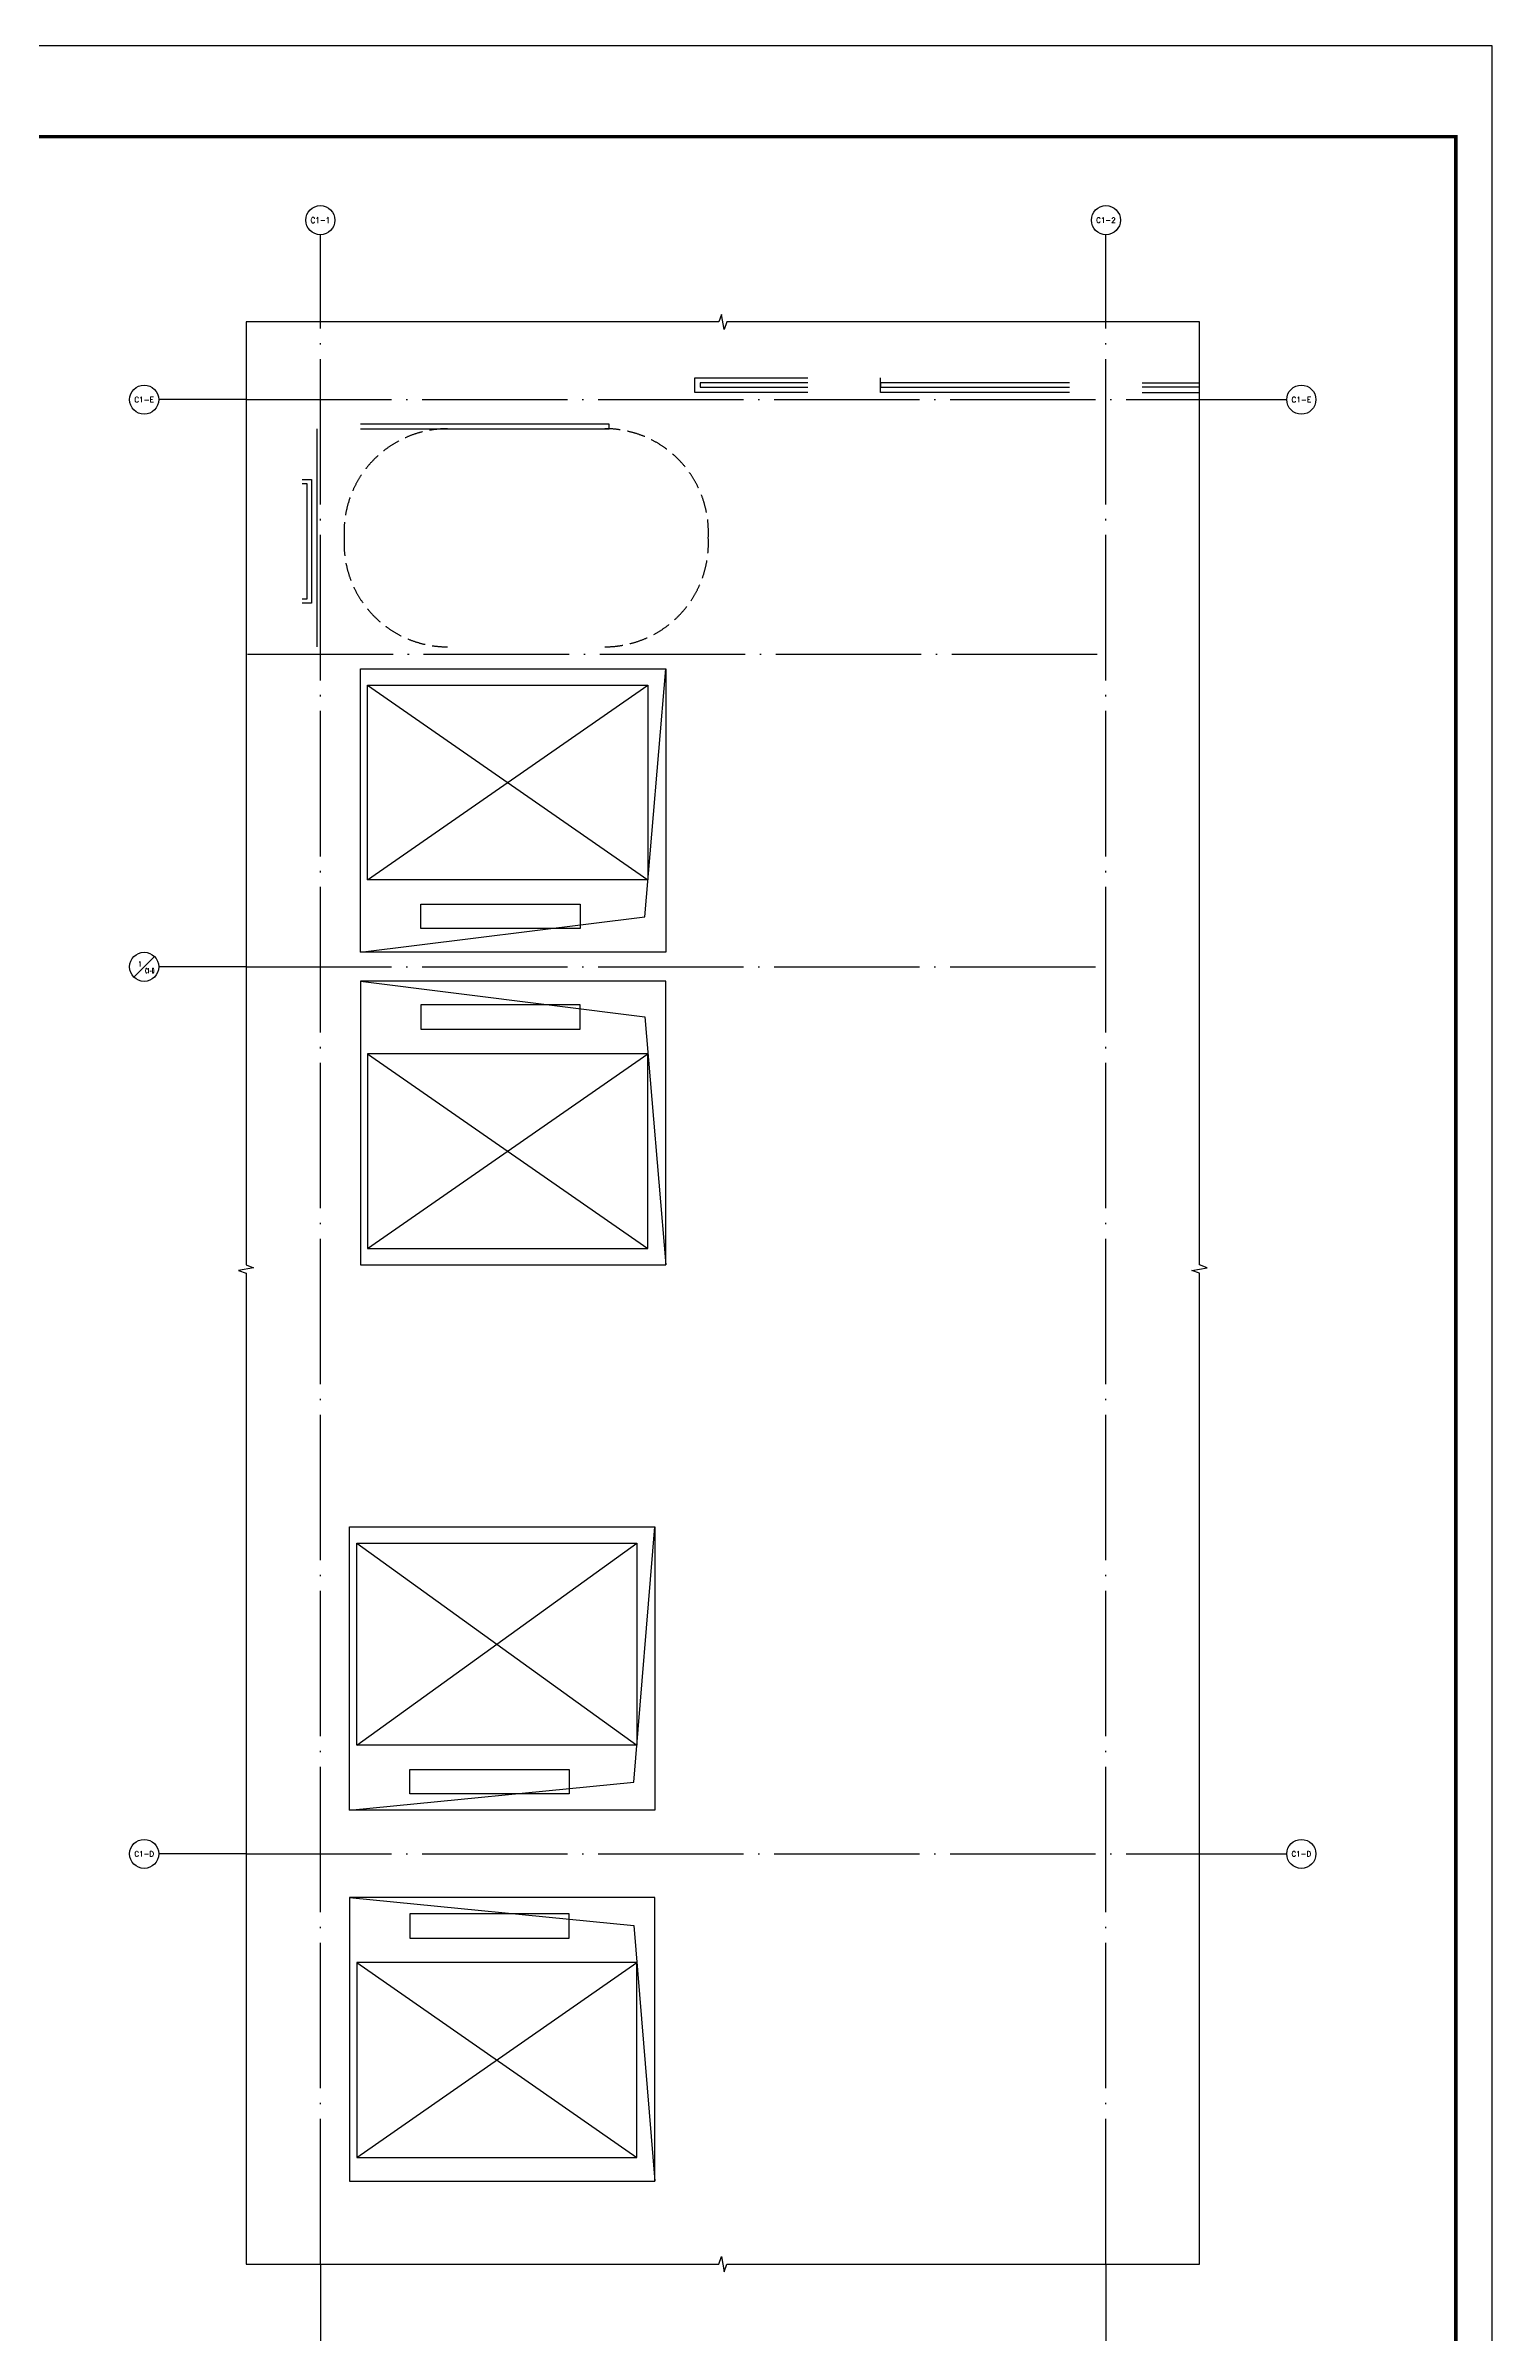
# Model space of a CAD drawing. Extents: x 6843040 to 15500510, y -6507076 to -4940511.
# Drawn here: x 7979061 to 7998946, y -6058390 to -6026918 of the extents above; entities that cross this region are included whole.
import ezdxf
from ezdxf.enums import TextEntityAlignment as Align

# ---------------------------------------------------------------- set-up
doc = ezdxf.new("R2010")
doc.units = 0
doc.header["$LTSCALE"] = 1000
doc.header["$MEASUREMENT"] = 0
doc.linetypes.add('DASH', pattern=[0.35, 0.25, -0.1])
doc.linetypes.add('DOTE', pattern=[2.42, 2, -0.2, 0.02, -0.2])
for name, color, linetype in [('AXIS', 3, 'Continuous'), ('AXIS_TEXT', 7, 'Continuous'), ('DIM_SYMB', 3, 'Continuous'), ('DOTE', 8, 'DOTE'), ('E_LINE_6', 11, 'Continuous'), ('EVTR', 2, 'Continuous'), ('FLOOR', 9, 'Continuous'), ('PUB_TITLE', 4, 'Continuous'), ('RAIL', 163, 'Continuous'), ('STAIR', 2, 'Continuous')]:
    doc.layers.add(name, color=color, linetype=linetype)
doc.styles.add('_TCH_AXIS', font='COMPLEX', dxfattribs={"bigfont": 'GBCBIG'})
doc.styles.add('COMPLEX', font='COMPLEX')

# ---------------------------------------------------------------- blocks, each defined once
blk = doc.blocks.new('_AXISO')
blk.add_circle((0, 0), 0.5)
at = {"layer": 'AXIS_TEXT', "style": 'COMPLEX', "width": 1.041667}
blk.add_attdef('A', text='', height=0.56, dxfattribs=at).set_placement((-0.25, -0.28), (0.25, -0.28), align=Align.FIT)

msp = doc.modelspace()

# ---------------------------------------------------------------- linework, layer by layer
at = {"layer": 'AXIS'}
for p, q in [((7982835.8, -6030717.1), (7982835.8, -6029517.1)), ((7993635.8, -6030717.1), (7993635.8, -6029517.1)), ((7981813.4, -6031784.9), (7980613.4, -6031784.9)), ((7994922.3, -6031784.9), (7996122.3, -6031784.9)), ((7980271.9, -6039726.1), (7980554.8, -6039443.3)), ((7981813.4, -6039584.7), (7980613.4, -6039584.7)), ((7981813.4, -6051784.9), (7980613.4, -6051784.9)), ((7994922.3, -6051784.9), (7996122.3, -6051784.9)), ((7982835.8, -6057426.3), (7982835.8, -6058626.3)), ((7993635.8, -6057426.3), (7993635.8, -6058626.3))]:
    msp.add_line(p, q, dxfattribs=at)
msp.add_circle((7980413.4, -6039584.7), 200, dxfattribs=at)
at = {"layer": 'DIM_SYMB'}
for points in [[(7994922.3, -6030717.1), (7988424.1, -6030717.1), (7988385.9, -6030822.1), (7988348.9, -6030612.1), (7988311.6, -6030717.1), (7981813.4, -6030717.1)], [(7981813.4, -6030717.1), (7981813.4, -6043685.6), (7981918.4, -6043723.9), (7981708.4, -6043760.9), (7981813.4, -6043798.1), (7981813.4, -6057426.3)], [(7994922.3, -6057426.3), (7994922.3, -6043798.1), (7994817.3, -6043759.9), (7995027.3, -6043722.9), (7994922.3, -6043685.6), (7994922.3, -6030717.1)], [(7981813.4, -6057426.3), (7988311.6, -6057426.3), (7988349.8, -6057321.3), (7988386.8, -6057531.3), (7988424.1, -6057426.3), (7994922.3, -6057426.3)]]:
    msp.add_lwpolyline(points, dxfattribs=at)
at = {"layer": 'DOTE'}
for p, q in [((7982835.8, -6057426.3), (7982835.8, -6030717.1)), ((7993635.8, -6057426.3), (7993635.8, -6030717.1)), ((7981813.4, -6031784.9), (7994922.3, -6031784.9)), ((7981835.8, -6035284.9), (7993635.8, -6035284.9)), ((7981813.4, -6039584.7), (7993628.2, -6039584.7)), ((7981813.4, -6051784.9), (7994922.3, -6051784.9))]:
    msp.add_line(p, q, dxfattribs=at)
at = {"layer": 'E_LINE_6'}
for points in [[(7983385.8, -6039384.9), (7983385.8, -6035484.9), (7987585.8, -6035484.9), (7987585.8, -6039384.9), (7983385.8, -6039384.9), (7987297.3, -6038898.7), (7987585.8, -6035484.9)], [(7983385.8, -6039784.5), (7983385.8, -6043684.5), (7987585.8, -6043684.5), (7987585.8, -6039784.5), (7983385.8, -6039784.5), (7987297.3, -6040270.8), (7987585.8, -6043684.5)], [(7983235.8, -6051184.9), (7983235.8, -6047284.9), (7987435.8, -6047284.9), (7987435.8, -6051184.9), (7983235.8, -6051184.9), (7987147.3, -6050798.7), (7987435.8, -6047284.9)], [(7983235.8, -6052384.9), (7983235.8, -6056284.9), (7987435.8, -6056284.9), (7987435.8, -6052384.9), (7983235.8, -6052384.9), (7987147.3, -6052771.2), (7987435.8, -6056284.9)]]:
    msp.add_lwpolyline(points, dxfattribs=at)
at = {"layer": 'EVTR'}
for p, q in [((7983485.8, -6038389.9), (7987335.8, -6035709.9)), ((7983485.8, -6035709.9), (7987335.8, -6038389.9)), ((7983485.8, -6040779.5), (7987335.8, -6043459.5)), ((7983485.8, -6043459.5), (7987335.8, -6040779.5)), ((7983335.8, -6050289.9), (7987185.8, -6047509.9)), ((7983335.8, -6047509.9), (7987185.8, -6050289.9)), ((7983335.8, -6053279.9), (7987185.8, -6055959.9)), ((7983335.8, -6055959.9), (7987185.8, -6053279.9))]:
    msp.add_line(p, q, dxfattribs=at)
for points in [[(7983485.8, -6035709.9), (7987335.8, -6035709.9), (7987335.8, -6038389.9), (7983485.8, -6038389.9)], [(7984215.8, -6038724.9), (7986405.8, -6038724.9), (7986405.8, -6039059.9), (7984215.8, -6039059.9)], [(7984215.8, -6040444.5), (7986405.8, -6040444.5), (7986405.8, -6040109.5), (7984215.8, -6040109.5)], [(7983485.8, -6043459.5), (7987335.8, -6043459.5), (7987335.8, -6040779.5), (7983485.8, -6040779.5)], [(7983335.8, -6047509.9), (7987185.8, -6047509.9), (7987185.8, -6050289.9), (7983335.8, -6050289.9)], [(7984065.8, -6050624.9), (7986255.8, -6050624.9), (7986255.8, -6050959.9), (7984065.8, -6050959.9)], [(7984065.8, -6052944.9), (7986255.8, -6052944.9), (7986255.8, -6052609.9), (7984065.8, -6052609.9)], [(7983335.8, -6055959.9), (7987185.8, -6055959.9), (7987185.8, -6053279.9), (7983335.8, -6053279.9)]]:
    msp.add_lwpolyline(points, close=True, dxfattribs=at)
at = {"layer": 'FLOOR'}
for points in [[(7989535.8, -6031684.9), (7987985.8, -6031684.9), (7987985.8, -6031484.9), (7989535.8, -6031484.9)], [(7993135.8, -6031684.9), (7990535.8, -6031684.9), (7990535.8, -6031484.9)], [(7994135.8, -6031684.9), (7994922.3, -6031684.9)], [(7982785.8, -6032184.9), (7982785.8, -6035184.9)]]:
    msp.add_lwpolyline(points, dxfattribs=at)
at = {"layer": 'FLOOR', "linetype": 'DASH'}
for points in [[(7984585.8, -6035184.9, -0.4297216), (7983162.7, -6033684.9, -0.4297216), (7984585.8, -6032184.9)], [(7986745.8, -6035184.1, 0.4297216), (7988168.8, -6033684.1, 0.4297216), (7986745.8, -6032184.1)]]:
    msp.add_lwpolyline(points, format="xyb", dxfattribs=at)
at = {"layer": 'PUB_TITLE'}
msp.add_lwpolyline([(7956896.4, -6026918.3), (7956896.4, -6086368.3), (7998946.4, -6086368.3), (7998946.4, -6026918.3)], close=True, dxfattribs=at)
at = {"layer": 'PUB_TITLE', "const_width": 50}
msp.add_lwpolyline([(7957396.4, -6028168.3), (7957396.4, -6085868.3), (7998446.4, -6085868.3), (7998446.4, -6028168.3)], close=True, dxfattribs=at)
at = {"layer": 'RAIL'}
for points in [[(7989535.8, -6031554.9), (7988055.8, -6031554.9), (7988055.8, -6031614.9), (7989535.8, -6031614.9)], [(7993135.8, -6031554.9), (7990535.8, -6031554.9), (7990535.8, -6031614.9), (7993135.8, -6031614.9)], [(7994135.8, -6031554.9), (7994922.3, -6031554.9)], [(7994922.3, -6031614.9), (7994135.8, -6031614.9)], [(7982585.8, -6032884.9), (7982715.8, -6032884.9), (7982715.8, -6034584.9), (7982585.8, -6034584.9)], [(7982585.8, -6034524.9), (7982655.8, -6034524.9), (7982655.8, -6032944.9), (7982585.8, -6032944.9)]]:
    msp.add_lwpolyline(points, dxfattribs=at)
at = {"layer": 'STAIR'}
msp.add_lwpolyline([(7983385.8, -6032184.1), (7986805.8, -6032184.1), (7986805.8, -6032124.1), (7983385.8, -6032124.1)], dxfattribs=at)

# ---------------------------------------------------------------- block references
at = {"layer": 'AXIS'}
ref = msp.add_blockref('_AXISO', (7982835.8, -6029317.1), dxfattribs=dict(at, xscale=400, yscale=400, zscale=400))
ref.add_attrib('A', 'C1-1', dxfattribs={"layer": 'AXIS_TEXT', "height": 79.42, "style": '_TCH_AXIS'}).set_placement((7982701.5, -6029356.8), (7982970, -6029356.8), align=Align.FIT)
ref = msp.add_blockref('_AXISO', (7993635.8, -6029317.1), dxfattribs=dict(at, xscale=400, yscale=400, zscale=400))
ref.add_attrib('A', 'C1-2', dxfattribs={"layer": 'AXIS_TEXT', "height": 74.57, "style": '_TCH_AXIS'}).set_placement((7993500.8, -6029354.4), (7993770.7, -6029354.4), align=Align.FIT)
ref = msp.add_blockref('_AXISO', (7980413.4, -6031784.9), dxfattribs=dict(at, xscale=400, yscale=400, zscale=400))
ref.add_attrib('A', 'C1-E', dxfattribs={"layer": 'AXIS_TEXT', "height": 72.79, "style": '_TCH_AXIS'}).set_placement((7980278.2, -6031821.3), (7980548.6, -6031821.3), align=Align.FIT)
ref = msp.add_blockref('_AXISO', (7996322.3, -6031784.9), dxfattribs=dict(at, xscale=400, yscale=400, zscale=400))
ref.add_attrib('A', 'C1-E', dxfattribs={"layer": 'AXIS_TEXT', "height": 72.79, "style": '_TCH_AXIS'}).set_placement((7996187.2, -6031821.3), (7996457.5, -6031821.3), align=Align.FIT)
ref = msp.add_blockref('_AXISO', (7980413.4, -6051784.9), dxfattribs=dict(at, xscale=400, yscale=400, zscale=400))
ref.add_attrib('A', 'C1-D', dxfattribs={"layer": 'AXIS_TEXT', "height": 71.93, "style": '_TCH_AXIS'}).set_placement((7980278.1, -6051820.9), (7980548.7, -6051820.9), align=Align.FIT)
ref = msp.add_blockref('_AXISO', (7996322.3, -6051784.9), dxfattribs=dict(at, xscale=400, yscale=400, zscale=400))
ref.add_attrib('A', 'C1-D', dxfattribs={"layer": 'AXIS_TEXT', "height": 71.93, "style": '_TCH_AXIS'}).set_placement((7996187, -6051820.9), (7996457.6, -6051820.9), align=Align.FIT)

# ---------------------------------------------------------------- texts
at = {"layer": 'AXIS_TEXT', "style": '_TCH_AXIS'}
for s, height, width, p, p2 in [('1', 70.8, 1.544172, (7980332.3, -6039580.5), (7980379.2, -6039580.5)), ('C1-D', 70.78, 0.455828, (7980428.9, -6039673.9), (7980550.3, -6039673.9))]:
    msp.add_text(s, height=height, dxfattribs=dict(at, width=width)).set_placement(p, p2, align=Align.FIT)

doc.saveas('drawing.dxf')
